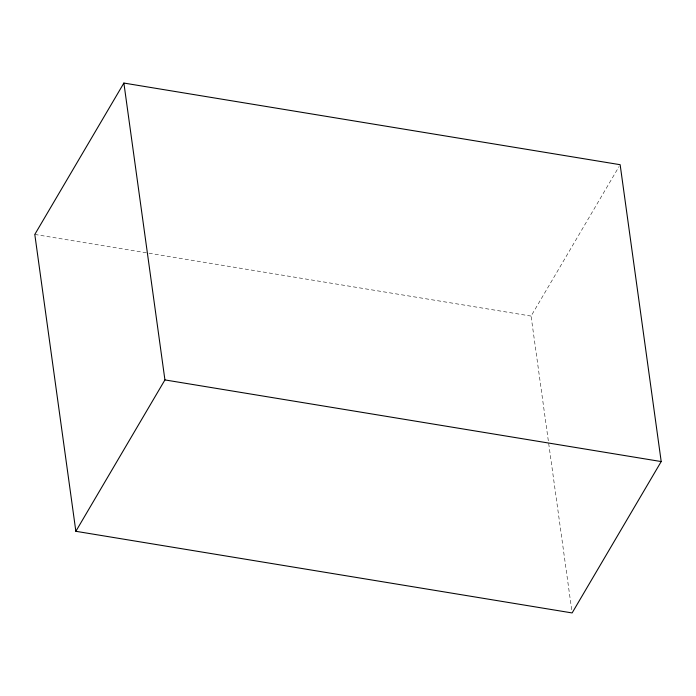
<?xml version="1.0" encoding="UTF-8"?>
<svg xmlns="http://www.w3.org/2000/svg" width="696" height="696" viewBox="0 0 696 696"><rect width="100%" height="100%" fill="white"/><g stroke="black" fill="none" stroke-linecap="round" stroke-linejoin="round"><path stroke-width="0.52" stroke-dasharray="3.48 2.61" d="M571.677 609.713L531.074 316.08L619.048 166.57M34.8 234.439L531.074 316.08"/><path stroke-width="1.04" d="M123.879 83.059L34.8 234.439L75.855 531.3L572.121 612.941L661.2 461.561L620.145 164.7L123.879 83.059L164.926 379.92L75.855 531.3M164.926 379.92L661.2 461.561"/></g></svg>
